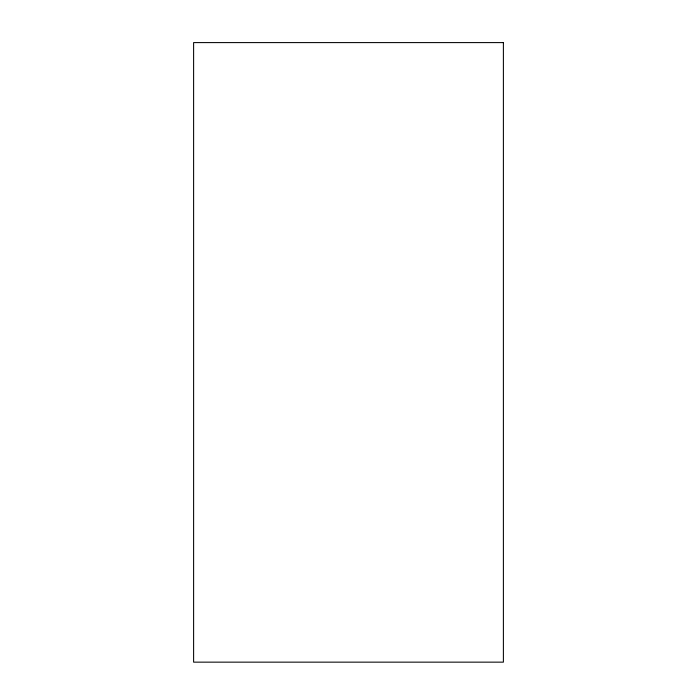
<?xml version="1.0" encoding="UTF-8"?>
<svg xmlns="http://www.w3.org/2000/svg" width="697" height="697" viewBox="0 0 697 697"><rect width="100%" height="100%" fill="white"/><g stroke="black" fill="none" stroke-linecap="round" stroke-linejoin="round"><path stroke-width="1.05" d="M503.391 42.595L193.609 42.595L193.609 662.15L503.391 662.15L503.391 42.595"/></g></svg>
